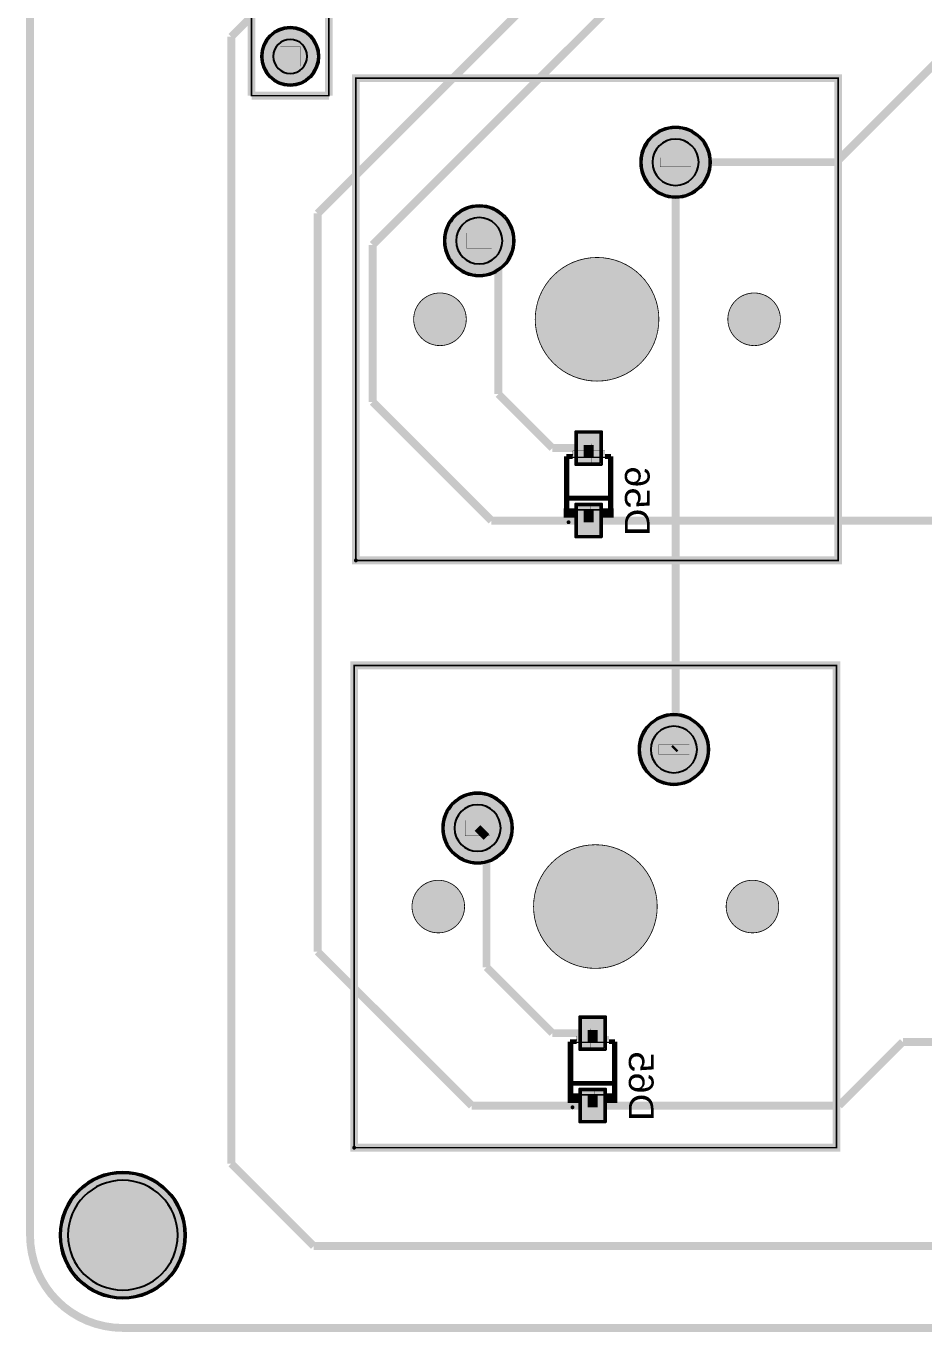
# Model space of a CAD drawing. Header units: millimetres. Extents: x 0 to 199, y -7 to 103.
# Drawn here: x -0.16 to 28.87, y -0.11 to 42.13 of the extents above; entities that cross this region are included whole.
import ezdxf
from ezdxf.enums import TextEntityAlignment as Align

# ---------------------------------------------------------------- set-up
doc = ezdxf.new("R2010")
doc.units = ezdxf.units.MM
doc.header["$MEASUREMENT"] = 0
for name, color, linetype, true_color in [('Board-Outline-Layer', 7, 'Continuous', 0xff00ff), ('Bottom-Layer', 7, 'Continuous', 0x0000ff), ('Bottom-Paste-Mask-Layer', 7, 'Continuous', 0x800000), ('Bottom-Silkscreen-Layer', 7, 'Continuous', 0x66cc33), ('Bottom-Solder-Mask-Layer', 7, 'Continuous', 0xaa00ff), ('Component-Marking-Layer', 7, 'Continuous', 0x66ffcc), ('Component-Shape-Layer', 7, 'Continuous', 0x00cccc), ('Document-Layer', 7, 'Continuous', 0xffffff), ('Hole-Layer', 7, 'Continuous', 0x222222), ('Multi-Layer', 7, 'Continuous', 0xc0c0c0), ('Pin-Floating-Layer', 7, 'Continuous', 0xff99ff), ('Pin-Soldering-Layer', 7, 'Continuous', 0xcc9999), ('Top-Layer', 7, 'Continuous', 0xff0000), ('Top-Paste-Mask-Layer', 7, 'Continuous', 0x808080), ('Top-Silkscreen-Layer', 7, 'Continuous', 0xffcc00), ('Top-Solder-Mask-Layer', 7, 'Continuous', 0x800080)]:
    doc.layers.add(name, color=color, linetype=linetype, true_color=true_color)
doc.styles.get("Standard").update_dxf_attribs({"font": 'arial.ttf'})

msp = doc.modelspace()

# ---------------------------------------------------------------- hatches: boundary and pattern name
at = {"layer": 'Bottom-Layer'}
for points in [[(7.482, 41.148, 1), (9.282, 41.148, 1)], [(19.745, 37.724, 1), (21.945, 37.724, 1)], [(13.395, 35.184, 1), (15.595, 35.184, 1)], [(18.409, 27.978), (17.659, 27.978), (17.659, 28.978), (18.409, 28.978)], [(18.409, 25.632), (17.659, 25.632), (17.659, 26.632), (18.409, 26.632)], [(19.691, 18.729, 1), (21.891, 18.729, 1)], [(13.341, 16.189, 1), (15.541, 16.189, 1)], [(18.536, 9.055), (17.786, 9.055), (17.786, 10.055), (18.536, 10.055)], [(18.536, 6.709), (17.786, 6.709), (17.786, 7.709), (18.536, 7.709)], [(0.968, 3.019, 1), (4.968, 3.019, 1)]]:
    msp.add_hatch(color=256, dxfattribs=at).paths.add_polyline_path(points)
at = {"layer": 'Bottom-Paste-Mask-Layer'}
for points in [[(7.482, 41.148, 1), (9.282, 41.148, 1)], [(19.745, 37.724, 1), (21.945, 37.724, 1)], [(13.395, 35.184, 1), (15.595, 35.184, 1)], [(18.409, 27.978), (17.659, 27.978), (17.659, 28.978), (18.409, 28.978)], [(18.409, 25.632), (17.659, 25.632), (17.659, 26.632), (18.409, 26.632)], [(19.691, 18.729, 1), (21.891, 18.729, 1)], [(13.341, 16.189, 1), (15.541, 16.189, 1)], [(18.536, 9.055), (17.786, 9.055), (17.786, 10.055), (18.536, 10.055)], [(18.536, 6.709), (17.786, 6.709), (17.786, 7.709), (18.536, 7.709)], [(0.968, 3.019, 1), (4.968, 3.019, 1)]]:
    msp.add_hatch(color=256, dxfattribs=at).paths.add_polyline_path(points)
at = {"layer": 'Bottom-Silkscreen-Layer'}
for points in [[(17.232, 26.53), (17.584, 26.53), (17.584, 26.225), (17.232, 26.225)], [(17.232, 26.53), (17.584, 26.53), (17.584, 26.225), (17.232, 26.225)], [(18.836, 26.53), (18.836, 26.225), (18.484, 26.225), (18.484, 26.53)], [(18.836, 26.53), (18.836, 26.225), (18.484, 26.225), (18.484, 26.53)], [(17.359, 7.607), (17.711, 7.607), (17.711, 7.302), (17.359, 7.302)], [(17.359, 7.607), (17.711, 7.607), (17.711, 7.302), (17.359, 7.302)], [(18.963, 7.607), (18.963, 7.302), (18.611, 7.302), (18.611, 7.607)], [(18.963, 7.607), (18.963, 7.302), (18.611, 7.302), (18.611, 7.607)]]:
    msp.add_hatch(color=256, dxfattribs=at).paths.add_polyline_path(points)
at = {"layer": 'Bottom-Solder-Mask-Layer'}
for points in [[(7.431, 41.148, 1), (9.333, 41.148, 1)], [(19.695, 37.724, 1), (21.995, 37.724, 1)], [(13.345, 35.184, 1), (15.645, 35.184, 1)], [(18.46, 27.927), (17.608, 27.927), (17.608, 29.028), (18.46, 29.028)], [(18.46, 25.582), (17.608, 25.582), (17.608, 26.683), (18.46, 26.683)], [(19.641, 18.729, 1), (21.941, 18.729, 1)], [(13.291, 16.189, 1), (15.591, 16.189, 1)], [(18.587, 9.004), (17.735, 9.004), (17.735, 10.105), (18.587, 10.105)], [(18.587, 6.659), (17.735, 6.659), (17.735, 7.76), (18.587, 7.76)], [(0.917, 3.019, 1), (5.019, 3.019, 1)]]:
    msp.add_hatch(color=256, dxfattribs=at).paths.add_polyline_path(points)
at = {"layer": 'Component-Marking-Layer'}
for points in [[(17.324, 26.08, 1), (17.444, 26.08, 1)], [(17.324, 26.08, 1), (17.444, 26.08, 1)], [(10.445, 24.844, 1), (10.565, 24.844, 1)], [(10.445, 24.844, 1), (10.565, 24.844, 1)], [(17.451, 7.157, 1), (17.571, 7.157, 1)], [(17.451, 7.157, 1), (17.571, 7.157, 1)], [(10.39, 5.849, 1), (10.51, 5.849, 1)], [(10.39, 5.849, 1), (10.51, 5.849, 1)]]:
    msp.add_hatch(color=256, dxfattribs=at).paths.add_polyline_path(points)
at = {"layer": 'Document-Layer'}
for points in [[(18.564, 28.388), (18.564, 28.232), (17.524, 28.232), (17.524, 28.388)], [(18.564, 28.388), (18.564, 28.232), (17.524, 28.232), (17.524, 28.388)], [(18.124, 28.62), (18.124, 27.996), (17.968, 27.996), (17.968, 28.62)], [(18.124, 28.62), (18.124, 27.996), (17.968, 27.996), (17.968, 28.62)], [(18.104, 26.08), (17.948, 26.08), (17.948, 26.704), (18.104, 26.704)], [(18.104, 26.08), (17.948, 26.08), (17.948, 26.704), (18.104, 26.704)], [(18.691, 9.465), (18.691, 9.309), (17.651, 9.309), (17.651, 9.465)], [(18.691, 9.465), (18.691, 9.309), (17.651, 9.309), (17.651, 9.465)], [(18.251, 9.697), (18.251, 9.073), (18.095, 9.073), (18.095, 9.697)], [(18.251, 9.697), (18.251, 9.073), (18.095, 9.073), (18.095, 9.697)], [(18.231, 7.157), (18.075, 7.157), (18.075, 7.781), (18.231, 7.781)], [(18.231, 7.157), (18.075, 7.157), (18.075, 7.781), (18.231, 7.781)]]:
    msp.add_hatch(color=256, dxfattribs=at).paths.add_polyline_path(points)
at = {"layer": 'Hole-Layer'}
for points in [[(7.832, 41.148, 1), (8.932, 41.148, 1)], [(20.095, 37.724, 1), (21.595, 37.724, 1)], [(13.745, 35.184, 1), (15.245, 35.184, 1)], [(20.041, 18.729, 1), (21.541, 18.729, 1)], [(13.691, 16.189, 1), (15.191, 16.189, 1)], [(1.193, 3.019, 1), (4.743, 3.019, 1)]]:
    msp.add_hatch(color=256, dxfattribs=at).paths.add_polyline_path(points)
at = {"layer": 'Multi-Layer'}
for points in [[(7.482, 41.148, 1), (9.282, 41.148, 1)], [(7.482, 41.148, 1), (9.282, 41.148, 1)], [(7.482, 41.148, 1), (9.282, 41.148, 1)], [(19.745, 37.724, 1), (21.945, 37.724, 1)], [(19.745, 37.724, 1), (21.945, 37.724, 1)], [(19.745, 37.724, 1), (21.945, 37.724, 1)], [(13.395, 35.184, 1), (15.595, 35.184, 1)], [(13.395, 35.184, 1), (15.595, 35.184, 1)], [(13.395, 35.184, 1), (15.595, 35.184, 1)], [(16.305, 32.644, 1), (20.305, 32.644, 1)], [(16.305, 32.644, 1), (20.305, 32.644, 1)], [(12.374, 32.644, 1), (14.076, 32.644, 1)], [(12.374, 32.644, 1), (14.076, 32.644, 1)], [(22.534, 32.644, 1), (24.236, 32.644, 1)], [(22.534, 32.644, 1), (24.236, 32.644, 1)], [(19.691, 18.729, 1), (21.891, 18.729, 1)], [(19.691, 18.729, 1), (21.891, 18.729, 1)], [(19.691, 18.729, 1), (21.891, 18.729, 1)], [(13.341, 16.189, 1), (15.541, 16.189, 1)], [(13.341, 16.189, 1), (15.541, 16.189, 1)], [(13.341, 16.189, 1), (15.541, 16.189, 1)], [(16.251, 13.649, 1), (20.251, 13.649, 1)], [(16.251, 13.649, 1), (20.251, 13.649, 1)], [(12.32, 13.649, 1), (14.021, 13.649, 1)], [(12.32, 13.649, 1), (14.021, 13.649, 1)], [(22.48, 13.649, 1), (24.181, 13.649, 1)], [(22.48, 13.649, 1), (24.181, 13.649, 1)], [(0.968, 3.019, 1), (4.968, 3.019, 1)], [(0.968, 3.019, 1), (4.968, 3.019, 1)], [(0.968, 3.019, 1), (4.968, 3.019, 1)]]:
    msp.add_hatch(color=256, dxfattribs=at).paths.add_polyline_path(points)
at = {"layer": 'Pin-Floating-Layer'}
for points in [[(18.194, 28.29), (18.194, 28.17), (17.874, 28.17), (17.874, 28.29)], [(18.194, 28.29), (18.194, 28.17), (17.874, 28.17), (17.874, 28.29)], [(18.194, 26.49), (18.194, 26.37), (17.874, 26.37), (17.874, 26.49)], [(18.194, 26.49), (18.194, 26.37), (17.874, 26.37), (17.874, 26.49)], [(18.321, 9.367), (18.321, 9.247), (18.001, 9.247), (18.001, 9.367)], [(18.321, 9.367), (18.321, 9.247), (18.001, 9.247), (18.001, 9.367)], [(18.321, 7.567), (18.321, 7.447), (18.001, 7.447), (18.001, 7.567)], [(18.321, 7.567), (18.321, 7.447), (18.001, 7.447), (18.001, 7.567)]]:
    msp.add_hatch(color=256, dxfattribs=at).paths.add_polyline_path(points)
at = {"layer": 'Pin-Soldering-Layer'}
for points in [[(8.062, 41.468), (8.702, 41.468), (8.702, 40.828), (8.062, 40.828)], [(8.062, 41.468), (8.702, 41.468), (8.702, 40.828), (8.062, 40.828)], [(20.345, 37.874), (21.345, 37.874), (21.345, 37.574), (20.345, 37.574)], [(20.345, 37.874), (21.345, 37.874), (21.345, 37.574), (20.345, 37.574)], [(14.095, 35.434), (14.895, 35.434), (14.895, 34.934), (14.095, 34.934)], [(14.095, 35.434), (14.895, 35.434), (14.895, 34.934), (14.095, 34.934)], [(18.194, 28.58), (18.194, 28.28), (17.874, 28.28), (17.874, 28.58)], [(18.194, 28.58), (18.194, 28.28), (17.874, 28.28), (17.874, 28.58)], [(18.194, 26.38), (18.194, 26.08), (17.874, 26.08), (17.874, 26.38)], [(18.194, 26.38), (18.194, 26.08), (17.874, 26.08), (17.874, 26.38)], [(20.291, 18.879), (21.291, 18.879), (21.291, 18.579), (20.291, 18.579)], [(20.291, 18.879), (21.291, 18.879), (21.291, 18.579), (20.291, 18.579)], [(14.041, 16.439), (14.841, 16.439), (14.841, 15.939), (14.041, 15.939)], [(14.041, 16.439), (14.841, 16.439), (14.841, 15.939), (14.041, 15.939)], [(18.321, 9.657), (18.321, 9.357), (18.001, 9.357), (18.001, 9.657)], [(18.321, 9.657), (18.321, 9.357), (18.001, 9.357), (18.001, 9.657)], [(18.321, 7.457), (18.321, 7.157), (18.001, 7.157), (18.001, 7.457)], [(18.321, 7.457), (18.321, 7.157), (18.001, 7.157), (18.001, 7.457)]]:
    msp.add_hatch(color=256, dxfattribs=at).paths.add_polyline_path(points)
at = {"layer": 'Top-Layer'}
for points in [[(7.482, 41.148, 1), (9.282, 41.148, 1)], [(19.745, 37.724, 1), (21.945, 37.724, 1)], [(13.395, 35.184, 1), (15.595, 35.184, 1)], [(19.691, 18.729, 1), (21.891, 18.729, 1)], [(13.341, 16.189, 1), (15.541, 16.189, 1)], [(0.968, 3.019, 1), (4.968, 3.019, 1)]]:
    msp.add_hatch(color=256, dxfattribs=at).paths.add_polyline_path(points)
at = {"layer": 'Top-Paste-Mask-Layer'}
for points in [[(7.482, 41.148, 1), (9.282, 41.148, 1)], [(19.745, 37.724, 1), (21.945, 37.724, 1)], [(13.395, 35.184, 1), (15.595, 35.184, 1)], [(19.691, 18.729, 1), (21.891, 18.729, 1)], [(13.341, 16.189, 1), (15.541, 16.189, 1)], [(0.968, 3.019, 1), (4.968, 3.019, 1)]]:
    msp.add_hatch(color=256, dxfattribs=at).paths.add_polyline_path(points)
at = {"layer": 'Top-Solder-Mask-Layer'}
for points in [[(7.431, 41.148, 1), (9.333, 41.148, 1)], [(19.695, 37.724, 1), (21.995, 37.724, 1)], [(13.345, 35.184, 1), (15.645, 35.184, 1)], [(19.641, 18.729, 1), (21.941, 18.729, 1)], [(13.291, 16.189, 1), (15.591, 16.189, 1)], [(0.917, 3.019, 1), (5.019, 3.019, 1)]]:
    msp.add_hatch(color=256, dxfattribs=at).paths.add_polyline_path(points)

# ---------------------------------------------------------------- linework, layer by layer
at = {"layer": 'Board-Outline-Layer', "const_width": 0.254}
msp.add_lwpolyline([(-0.032, 3.019), (-0.032, 100.367, -0.414), (2.968, 103.367), (195.568, 103.367), (195.568, 103.367, -0.414), (198.568, 100.367), (198.568, 100.367), (198.568, 3.019), (198.568, 3.019, -0.414), (195.568, 0.019), (195.568, 0.019), (2.968, 0.019, -0.414)], format="xyb", close=True, dxfattribs=at)
at = {"layer": 'Bottom-Layer', "const_width": 0.254}
for points in [[(17.78, 44.577), (9.271, 36.068)], [(19.558, 43.561), (11.049, 35.052)], [(9.271, 36.068), (9.271, 12.192)], [(11.049, 35.052), (11.049, 29.972)], [(14.495, 35.184), (15.113, 34.567)], [(15.113, 34.567), (15.113, 30.226)], [(11.049, 29.972), (14.889, 26.132)], [(15.113, 30.226), (16.861, 28.478)], [(16.861, 28.478), (18.034, 28.478)], [(14.889, 26.132), (18.034, 26.132)], [(18.034, 26.132), (37.135, 26.132)], [(14.441, 16.189), (14.732, 15.898)], [(14.732, 15.898), (14.732, 11.684)], [(9.271, 12.192), (14.254, 7.209)], [(14.732, 11.684), (16.861, 9.555)], [(16.861, 9.555), (18.161, 9.555)], [(26.132, 7.209), (28.194, 9.271)], [(28.194, 9.271), (51.787, 9.271)], [(14.254, 7.209), (18.161, 7.209)], [(18.161, 7.209), (26.132, 7.209)]]:
    msp.add_lwpolyline(points, dxfattribs=at)
at = {"layer": 'Bottom-Layer'}
for points in [[(7.482, 41.148, 1), (9.282, 41.148, 1)], [(19.745, 37.724, 1), (21.945, 37.724, 1)], [(13.395, 35.184, 1), (15.595, 35.184, 1)], [(19.691, 18.729, 1), (21.891, 18.729, 1)], [(13.341, 16.189, 1), (15.541, 16.189, 1)]]:
    msp.add_lwpolyline(points, format="xyb", close=True, dxfattribs=at)
for points in [[(18.409, 27.978), (17.659, 27.978), (17.659, 28.978), (18.409, 28.978)], [(18.409, 25.632), (17.659, 25.632), (17.659, 26.632), (18.409, 26.632)], [(18.536, 9.055), (17.786, 9.055), (17.786, 10.055), (18.536, 10.055)], [(18.536, 6.709), (17.786, 6.709), (17.786, 7.709), (18.536, 7.709)]]:
    msp.add_lwpolyline(points, close=True, dxfattribs=at)
msp.add_lwpolyline([(0.968, 3.019, 1), (4.968, 3.019), (4.968, 3.019, 1), (0.968, 3.019)], format="xyb", dxfattribs=at)
at = {"layer": 'Bottom-Paste-Mask-Layer'}
for points in [[(7.482, 41.148, 1), (9.282, 41.148, 1)], [(19.745, 37.724, 1), (21.945, 37.724, 1)], [(13.395, 35.184, 1), (15.595, 35.184, 1)], [(19.691, 18.729, 1), (21.891, 18.729, 1)], [(13.341, 16.189, 1), (15.541, 16.189, 1)]]:
    msp.add_lwpolyline(points, format="xyb", close=True, dxfattribs=at)
for points in [[(18.409, 27.978), (17.659, 27.978), (17.659, 28.978), (18.409, 28.978)], [(18.409, 25.632), (17.659, 25.632), (17.659, 26.632), (18.409, 26.632)], [(18.536, 9.055), (17.786, 9.055), (17.786, 10.055), (18.536, 10.055)], [(18.536, 6.709), (17.786, 6.709), (17.786, 7.709), (18.536, 7.709)]]:
    msp.add_lwpolyline(points, close=True, dxfattribs=at)
msp.add_lwpolyline([(0.968, 3.019, 1), (4.968, 3.019), (4.968, 3.019, 1), (0.968, 3.019)], format="xyb", dxfattribs=at)
at = {"layer": 'Bottom-Silkscreen-Layer'}
for points, const_width in [([(7.132, 39.878), (7.132, 80.518)], 0.254), ([(7.132, 39.878), (7.132, 80.518)], 0.254), ([(9.632, 80.518), (9.632, 39.878)], 0.254), ([(9.632, 80.518), (9.632, 39.878)], 0.254), ([(9.632, 39.878), (7.132, 39.878)], 0.254), ([(9.632, 39.878), (7.132, 39.878)], 0.254), ([(17.308, 28.206), (17.514, 28.206)], 0.152), ([(17.308, 26.454), (17.308, 28.206)], 0.152), ([(17.308, 28.206), (17.514, 28.206)], 0.152), ([(17.308, 26.454), (17.308, 28.206)], 0.152), ([(18.76, 28.206), (18.564, 28.206)], 0.152), ([(18.76, 28.206), (18.564, 28.206)], 0.152), ([(18.76, 26.454), (18.76, 28.206)], 0.152), ([(18.76, 26.454), (18.76, 28.206)], 0.152), ([(18.76, 26.858), (17.308, 26.858)], 0.152), ([(18.76, 26.858), (17.308, 26.858)], 0.152), ([(17.435, 9.283), (17.641, 9.283)], 0.152), ([(17.435, 7.531), (17.435, 9.283)], 0.152), ([(17.435, 9.283), (17.641, 9.283)], 0.152), ([(17.435, 7.531), (17.435, 9.283)], 0.152), ([(18.887, 9.283), (18.691, 9.283)], 0.152), ([(18.887, 9.283), (18.691, 9.283)], 0.152), ([(18.887, 7.531), (18.887, 9.283)], 0.152), ([(18.887, 7.531), (18.887, 9.283)], 0.152), ([(18.887, 7.935), (17.435, 7.935)], 0.152), ([(18.887, 7.935), (17.435, 7.935)], 0.152)]:
    msp.add_lwpolyline(points, dxfattribs=dict(at, const_width=const_width))
at = {"layer": 'Bottom-Silkscreen-Layer', "const_width": 0.00508}
for points in [[(17.232, 26.53), (17.584, 26.53), (17.584, 26.225), (17.232, 26.225)], [(17.232, 26.53), (17.584, 26.53), (17.584, 26.225), (17.232, 26.225)], [(18.836, 26.53), (18.836, 26.225), (18.484, 26.225), (18.484, 26.53)], [(18.836, 26.53), (18.836, 26.225), (18.484, 26.225), (18.484, 26.53)], [(17.359, 7.607), (17.711, 7.607), (17.711, 7.302), (17.359, 7.302)], [(17.359, 7.607), (17.711, 7.607), (17.711, 7.302), (17.359, 7.302)], [(18.963, 7.607), (18.963, 7.302), (18.611, 7.302), (18.611, 7.607)], [(18.963, 7.607), (18.963, 7.302), (18.611, 7.302), (18.611, 7.607)]]:
    msp.add_lwpolyline(points, close=True, dxfattribs=at)
at = {"layer": 'Bottom-Solder-Mask-Layer'}
for points in [[(7.431, 41.148, 1), (9.333, 41.148, 1)], [(19.695, 37.724, 1), (21.995, 37.724, 1)], [(19.641, 18.729, 1), (21.941, 18.729, 1)], [(0.917, 3.019, 1), (5.019, 3.019, 1)]]:
    msp.add_lwpolyline(points, format="xyb", close=True, dxfattribs=at)
for points in [[(13.345, 35.184, 1), (15.645, 35.184), (15.645, 35.184, 1), (13.345, 35.184)], [(13.291, 16.189, 1), (15.591, 16.189), (15.591, 16.189, 1), (13.291, 16.189)]]:
    msp.add_lwpolyline(points, format="xyb", dxfattribs=at)
for points in [[(18.46, 27.927), (17.608, 27.927), (17.608, 29.028), (18.46, 29.028)], [(18.46, 25.582), (17.608, 25.582), (17.608, 26.683), (18.46, 26.683)], [(18.587, 9.004), (17.735, 9.004), (17.735, 10.105), (18.587, 10.105)], [(18.587, 6.659), (17.735, 6.659), (17.735, 7.76), (18.587, 7.76)]]:
    msp.add_lwpolyline(points, close=True, dxfattribs=at)
at = {"layer": 'Component-Marking-Layer', "const_width": 0.00508}
for points in [[(17.324, 26.08, 1), (17.444, 26.08), (17.444, 26.08, 1), (17.324, 26.08)], [(17.324, 26.08, 1), (17.444, 26.08), (17.444, 26.08, 1), (17.324, 26.08)], [(17.451, 7.157, 1), (17.571, 7.157), (17.571, 7.157, 1), (17.451, 7.157)], [(17.451, 7.157, 1), (17.571, 7.157), (17.571, 7.157, 1), (17.451, 7.157)]]:
    msp.add_lwpolyline(points, format="xyb", dxfattribs=at)
for points in [[(10.445, 24.844, 1), (10.565, 24.844, 1)], [(10.445, 24.844, 1), (10.565, 24.844, 1)], [(10.39, 5.849, 1), (10.51, 5.849, 1)], [(10.39, 5.849, 1), (10.51, 5.849, 1)]]:
    msp.add_lwpolyline(points, format="xyb", close=True, dxfattribs=at)
at = {"layer": 'Component-Shape-Layer', "const_width": 0.0508}
for points in [[(9.632, 80.518), (9.632, 39.878), (7.132, 39.878), (7.132, 80.518)], [(9.632, 80.518), (9.632, 39.878), (7.132, 39.878), (7.132, 80.518)], [(10.505, 24.844), (10.505, 40.444), (26.105, 40.444), (26.105, 24.844)], [(10.505, 24.844), (10.505, 40.444), (26.105, 40.444), (26.105, 24.844)], [(18.684, 28.18), (18.684, 26.48), (17.384, 26.48), (17.384, 28.18)], [(18.684, 28.18), (18.684, 26.48), (17.384, 26.48), (17.384, 28.18)], [(10.451, 5.849), (10.451, 21.449), (26.051, 21.449), (26.051, 5.849)], [(10.451, 5.849), (10.451, 21.449), (26.051, 21.449), (26.051, 5.849)], [(18.811, 9.257), (18.811, 7.557), (17.511, 7.557), (17.511, 9.257)], [(18.811, 9.257), (18.811, 7.557), (17.511, 7.557), (17.511, 9.257)]]:
    msp.add_lwpolyline(points, close=True, dxfattribs=at)
at = {"layer": 'Document-Layer', "const_width": 1.9}
for points in [[(17.355, 32.644, 1), (19.255, 32.644), (19.255, 32.644, 1), (17.355, 32.644)], [(17.355, 32.644, 1), (19.255, 32.644), (19.255, 32.644, 1), (17.355, 32.644)], [(17.301, 13.649, 1), (19.201, 13.649), (19.201, 13.649, 1), (17.301, 13.649)], [(17.301, 13.649, 1), (19.201, 13.649), (19.201, 13.649, 1), (17.301, 13.649)]]:
    msp.add_lwpolyline(points, format="xyb", dxfattribs=at)
at = {"layer": 'Document-Layer', "const_width": 0.8}
for points in [[(12.825, 32.644, 1), (13.625, 32.644, 1)], [(12.825, 32.644, 1), (13.625, 32.644, 1)], [(22.985, 32.644, 1), (23.785, 32.644, 1)], [(22.985, 32.644, 1), (23.785, 32.644, 1)], [(12.771, 13.649, 1), (13.571, 13.649, 1)], [(12.771, 13.649, 1), (13.571, 13.649, 1)], [(22.931, 13.649, 1), (23.731, 13.649, 1)], [(22.931, 13.649, 1), (23.731, 13.649, 1)]]:
    msp.add_lwpolyline(points, format="xyb", close=True, dxfattribs=at)
at = {"layer": 'Document-Layer', "const_width": 0.00508}
for points in [[(18.564, 28.388), (18.564, 28.232), (17.524, 28.232), (17.524, 28.388)], [(18.564, 28.388), (18.564, 28.232), (17.524, 28.232), (17.524, 28.388)], [(18.124, 28.62), (18.124, 27.996), (17.968, 27.996), (17.968, 28.62)], [(18.124, 28.62), (18.124, 27.996), (17.968, 27.996), (17.968, 28.62)], [(18.104, 26.08), (17.948, 26.08), (17.948, 26.704), (18.104, 26.704)], [(18.104, 26.08), (17.948, 26.08), (17.948, 26.704), (18.104, 26.704)], [(18.691, 9.465), (18.691, 9.309), (17.651, 9.309), (17.651, 9.465)], [(18.691, 9.465), (18.691, 9.309), (17.651, 9.309), (17.651, 9.465)], [(18.251, 9.697), (18.251, 9.073), (18.095, 9.073), (18.095, 9.697)], [(18.251, 9.697), (18.251, 9.073), (18.095, 9.073), (18.095, 9.697)], [(18.231, 7.157), (18.075, 7.157), (18.075, 7.781), (18.231, 7.781)], [(18.231, 7.157), (18.075, 7.157), (18.075, 7.781), (18.231, 7.781)]]:
    msp.add_lwpolyline(points, close=True, dxfattribs=at)
at = {"layer": 'Hole-Layer'}
for points in [[(7.832, 41.148, 1), (8.932, 41.148), (8.932, 41.148, 1), (7.832, 41.148)], [(20.095, 37.724, 1), (21.595, 37.724), (21.595, 37.724, 1), (20.095, 37.724)], [(13.745, 35.184, 1), (15.245, 35.184), (15.245, 35.184, 1), (13.745, 35.184)], [(20.041, 18.729, 1), (21.541, 18.729), (21.541, 18.729, 1), (20.041, 18.729)], [(13.691, 16.189, 1), (15.191, 16.189), (15.191, 16.189, 1), (13.691, 16.189)]]:
    msp.add_lwpolyline(points, format="xyb", dxfattribs=at)
msp.add_lwpolyline([(1.193, 3.019, 1), (4.743, 3.019, 1)], format="xyb", close=True, dxfattribs=at)
at = {"layer": 'Multi-Layer'}
for points in [[(7.482, 41.148, 1), (9.282, 41.148, 1)], [(7.482, 41.148, 1), (9.282, 41.148, 1)], [(7.482, 41.148, 1), (9.282, 41.148, 1)], [(19.745, 37.724, 1), (21.945, 37.724, 1)], [(19.745, 37.724, 1), (21.945, 37.724, 1)], [(19.745, 37.724, 1), (21.945, 37.724, 1)], [(13.395, 35.184, 1), (15.595, 35.184, 1)], [(13.395, 35.184, 1), (15.595, 35.184, 1)], [(13.395, 35.184, 1), (15.595, 35.184, 1)], [(19.691, 18.729, 1), (21.891, 18.729, 1)], [(19.691, 18.729, 1), (21.891, 18.729, 1)], [(19.691, 18.729, 1), (21.891, 18.729, 1)], [(13.341, 16.189, 1), (15.541, 16.189, 1)], [(13.341, 16.189, 1), (15.541, 16.189, 1)], [(13.341, 16.189, 1), (15.541, 16.189, 1)]]:
    msp.add_lwpolyline(points, format="xyb", close=True, dxfattribs=at)
at = {"layer": 'Multi-Layer', "const_width": 0.0254}
for points in [[(16.305, 32.644, 1), (20.305, 32.644), (20.305, 32.644, 1), (16.305, 32.644)], [(16.305, 32.644, 1), (20.305, 32.644), (20.305, 32.644, 1), (16.305, 32.644)], [(22.534, 32.644, 1), (24.236, 32.644), (24.236, 32.644, 1), (22.534, 32.644)], [(22.534, 32.644, 1), (24.236, 32.644), (24.236, 32.644, 1), (22.534, 32.644)], [(16.251, 13.649, 1), (20.251, 13.649), (20.251, 13.649, 1), (16.251, 13.649)], [(16.251, 13.649, 1), (20.251, 13.649), (20.251, 13.649, 1), (16.251, 13.649)], [(22.48, 13.649, 1), (24.181, 13.649), (24.181, 13.649, 1), (22.48, 13.649)], [(22.48, 13.649, 1), (24.181, 13.649), (24.181, 13.649, 1), (22.48, 13.649)]]:
    msp.add_lwpolyline(points, format="xyb", dxfattribs=at)
for points in [[(12.374, 32.644, 1), (14.076, 32.644, 1)], [(12.374, 32.644, 1), (14.076, 32.644, 1)], [(12.32, 13.649, 1), (14.021, 13.649, 1)], [(12.32, 13.649, 1), (14.021, 13.649, 1)]]:
    msp.add_lwpolyline(points, format="xyb", close=True, dxfattribs=at)
at = {"layer": 'Multi-Layer'}
msp.add_lwpolyline([(0.968, 3.019, 1), (4.968, 3.019), (4.968, 3.019, 1), (0.968, 3.019)], format="xyb", dxfattribs=at)
msp.add_lwpolyline([(0.968, 3.019, 1), (4.968, 3.019), (4.968, 3.019, 1), (0.968, 3.019)], format="xyb", dxfattribs=at)
msp.add_lwpolyline([(0.968, 3.019, 1), (4.968, 3.019), (4.968, 3.019, 1), (0.968, 3.019)], format="xyb", dxfattribs=at)
at = {"layer": 'Pin-Floating-Layer', "const_width": 0.00508}
for points in [[(18.194, 28.29), (18.194, 28.17), (17.874, 28.17), (17.874, 28.29)], [(18.194, 28.29), (18.194, 28.17), (17.874, 28.17), (17.874, 28.29)], [(18.194, 26.49), (18.194, 26.37), (17.874, 26.37), (17.874, 26.49)], [(18.194, 26.49), (18.194, 26.37), (17.874, 26.37), (17.874, 26.49)], [(18.321, 9.367), (18.321, 9.247), (18.001, 9.247), (18.001, 9.367)], [(18.321, 9.367), (18.321, 9.247), (18.001, 9.247), (18.001, 9.367)], [(18.321, 7.567), (18.321, 7.447), (18.001, 7.447), (18.001, 7.567)], [(18.321, 7.567), (18.321, 7.447), (18.001, 7.447), (18.001, 7.567)]]:
    msp.add_lwpolyline(points, close=True, dxfattribs=at)
at = {"layer": 'Pin-Soldering-Layer', "const_width": 0.00508}
for points in [[(8.062, 41.468), (8.702, 41.468), (8.702, 40.828), (8.062, 40.828)], [(8.062, 41.468), (8.702, 41.468), (8.702, 40.828), (8.062, 40.828)], [(20.345, 37.874), (21.345, 37.874), (21.345, 37.574), (20.345, 37.574)], [(20.345, 37.874), (21.345, 37.874), (21.345, 37.574), (20.345, 37.574)], [(14.095, 35.434), (14.895, 35.434), (14.895, 34.934), (14.095, 34.934)], [(14.095, 35.434), (14.895, 35.434), (14.895, 34.934), (14.095, 34.934)], [(18.194, 28.58), (18.194, 28.28), (17.874, 28.28), (17.874, 28.58)], [(18.194, 28.58), (18.194, 28.28), (17.874, 28.28), (17.874, 28.58)], [(18.194, 26.38), (18.194, 26.08), (17.874, 26.08), (17.874, 26.38)], [(18.194, 26.38), (18.194, 26.08), (17.874, 26.08), (17.874, 26.38)], [(20.291, 18.879), (21.291, 18.879), (21.291, 18.579), (20.291, 18.579)], [(20.291, 18.879), (21.291, 18.879), (21.291, 18.579), (20.291, 18.579)], [(14.041, 16.439), (14.841, 16.439), (14.841, 15.939), (14.041, 15.939)], [(14.041, 16.439), (14.841, 16.439), (14.841, 15.939), (14.041, 15.939)], [(18.321, 9.657), (18.321, 9.357), (18.001, 9.357), (18.001, 9.657)], [(18.321, 9.657), (18.321, 9.357), (18.001, 9.357), (18.001, 9.657)], [(18.321, 7.457), (18.321, 7.157), (18.001, 7.157), (18.001, 7.457)], [(18.321, 7.457), (18.321, 7.157), (18.001, 7.157), (18.001, 7.457)]]:
    msp.add_lwpolyline(points, close=True, dxfattribs=at)
at = {"layer": 'Top-Layer', "const_width": 0.254}
for points in [[(6.477, 41.783), (8.382, 43.688)], [(30.607, 42.291), (26.04, 37.724)], [(6.477, 5.334), (6.477, 41.783)], [(26.04, 37.724), (20.845, 37.724)], [(20.845, 37.724), (20.845, 18.784)], [(20.845, 18.784), (20.791, 18.729)], [(9.144, 2.667), (6.477, 5.334)], [(184.023, 2.667), (9.144, 2.667)]]:
    msp.add_lwpolyline(points, dxfattribs=at)
at = {"layer": 'Top-Layer'}
for points in [[(7.482, 41.148, 1), (9.282, 41.148, 1)], [(19.745, 37.724, 1), (21.945, 37.724, 1)], [(13.395, 35.184, 1), (15.595, 35.184, 1)], [(19.691, 18.729, 1), (21.891, 18.729, 1)], [(13.341, 16.189, 1), (15.541, 16.189, 1)]]:
    msp.add_lwpolyline(points, format="xyb", close=True, dxfattribs=at)
msp.add_lwpolyline([(0.968, 3.019, 1), (4.968, 3.019), (4.968, 3.019, 1), (0.968, 3.019)], format="xyb", dxfattribs=at)
at = {"layer": 'Top-Paste-Mask-Layer'}
for points in [[(7.482, 41.148, 1), (9.282, 41.148, 1)], [(19.745, 37.724, 1), (21.945, 37.724, 1)], [(13.395, 35.184, 1), (15.595, 35.184, 1)], [(19.691, 18.729, 1), (21.891, 18.729, 1)], [(13.341, 16.189, 1), (15.541, 16.189, 1)]]:
    msp.add_lwpolyline(points, format="xyb", close=True, dxfattribs=at)
msp.add_lwpolyline([(0.968, 3.019, 1), (4.968, 3.019), (4.968, 3.019, 1), (0.968, 3.019)], format="xyb", dxfattribs=at)
at = {"layer": 'Top-Silkscreen-Layer', "const_width": 0.254}
for points in [[(10.505, 40.445), (26.105, 40.445), (26.105, 24.845), (10.505, 24.845)], [(10.505, 40.445), (26.105, 40.445), (26.105, 24.845), (10.505, 24.845)], [(10.45, 21.449), (26.05, 21.449), (26.05, 5.849), (10.45, 5.849)], [(10.45, 21.449), (26.05, 21.449), (26.05, 5.849), (10.45, 5.849)]]:
    msp.add_lwpolyline(points, close=True, dxfattribs=at)
at = {"layer": 'Top-Solder-Mask-Layer'}
for points in [[(7.431, 41.148, 1), (9.333, 41.148, 1)], [(19.695, 37.724, 1), (21.995, 37.724, 1)], [(19.641, 18.729, 1), (21.941, 18.729, 1)], [(0.917, 3.019, 1), (5.019, 3.019, 1)]]:
    msp.add_lwpolyline(points, format="xyb", close=True, dxfattribs=at)
for points in [[(13.345, 35.184, 1), (15.645, 35.184), (15.645, 35.184, 1), (13.345, 35.184)], [(13.291, 16.189, 1), (15.591, 16.189), (15.591, 16.189, 1), (13.291, 16.189)]]:
    msp.add_lwpolyline(points, format="xyb", dxfattribs=at)

# ---------------------------------------------------------------- texts
at = {"layer": 'Bottom-Silkscreen-Layer', "text_generation_flag": 2, "width": 1.1}
for s, p in [('D56', (18.966, 25.632)), ('D65', (19.093, 6.709))]:
    msp.add_text(s, height=0.8001, rotation=-90, dxfattribs=at).set_placement(p, align=Align.BOTTOM_LEFT)

doc.saveas('drawing.dxf')
